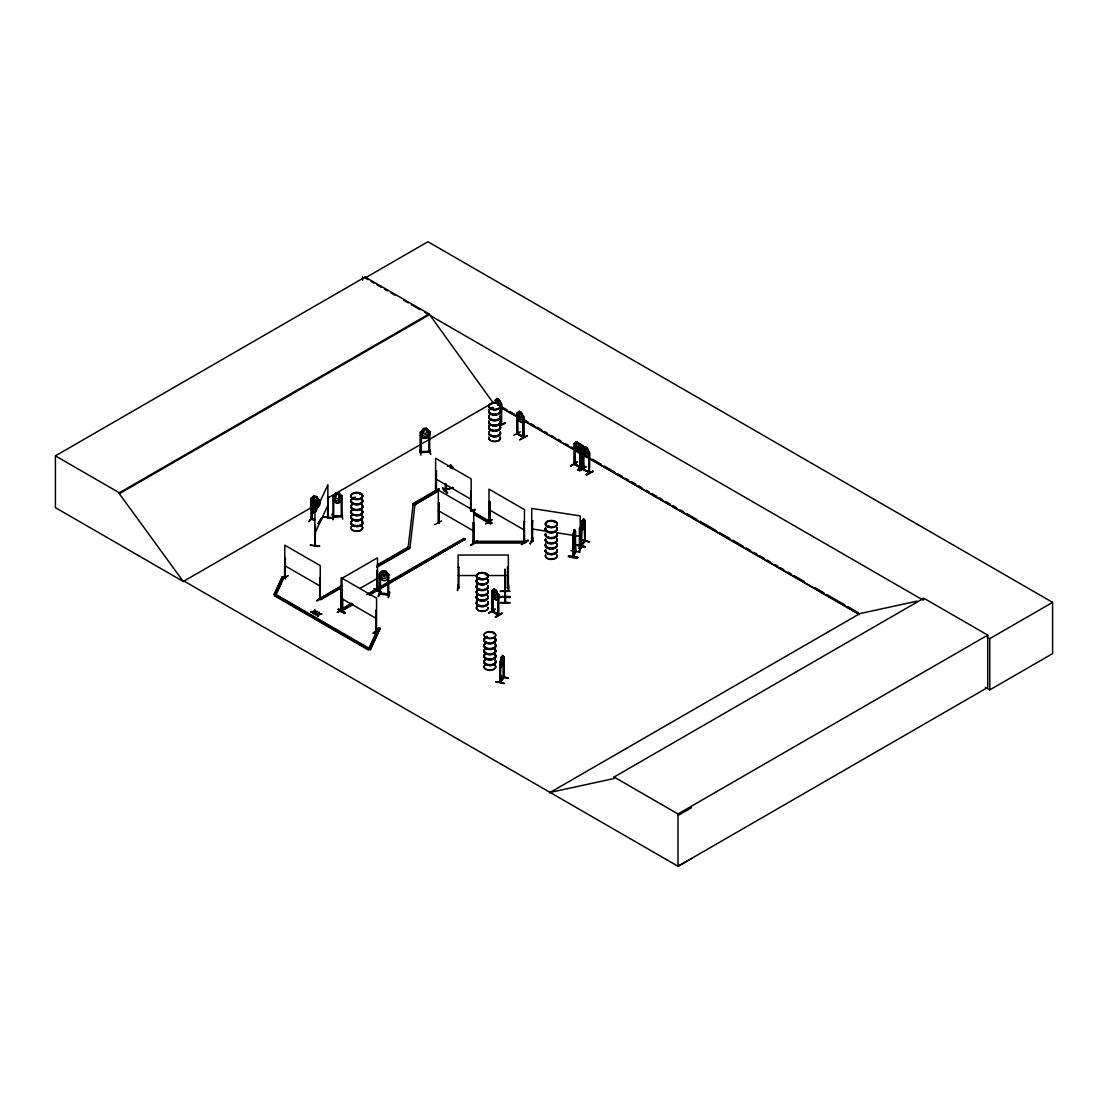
<?xml version="1.0" encoding="UTF-8"?>
<svg xmlns="http://www.w3.org/2000/svg" width="1108" height="1108" viewBox="0 0 1108 1108"><rect width="100%" height="100%" fill="white"/><g stroke="black" fill="none" stroke-linecap="round" stroke-linejoin="round"><path stroke-width="1.5" d="M504.846 571.451L504.971 569.457L504.957 571.465M504.916 576.936L504.943 582.669L504.957 581.686M505.068 585.647L504.957 587.088L505.04 576.617M504.86 572.767L504.971 570.578M504.916 577.905L505.026 575.606M504.86 571.866L504.971 569.567M504.874 576.631L504.985 571.299M504.971 579.152L504.985 581.049L504.902 579.526M504.916 577.019L505.026 575.495L505.013 577.517M504.971 569.457L505.026 598.071M504.888 577.864L504.874 578.625L504.929 575.495M504.957 583.916L504.943 584.664L504.929 583.473M574.983 531.563L575.481 552.241L575.177 531.161L575.301 536.327M503.184 657.376L503.295 677.999C506.301 674.537 498.198 680.852 500.788 682.043L500.414 661.448L500.082 682.334M581.132 524.943L581.201 546.05L585.259 541.216L585.176 520.691L583.584 519.015M584.373 520.982L584.775 541.687L584.844 520.483M494.805 400.514L495.636 400.722M491.91 611.547L492.644 611.907L492.575 591.215M517.602 413.658L516.827 413.284L519.126 411.276L521.383 412.578L523.599 417.107L523.585 437.632L516.924 433.782L516.993 413.326L517.658 434.211L516.937 433.865L517.796 433.228M522.976 416.663L523.405 437.563M574.332 463.296L574.747 464.612L574.997 443.934M583.168 468.338L583.556 469.612L583.334 449.059M312.913 506.453L314.534 504.265L312.982 501.481L315.074 503.877L317.096 502.339L315.558 504.459L317.276 507.45L315.032 504.819L312.996 506.55M311.819 498.739L310.849 498.794L311.819 498.739L311.736 519.458L311.667 498.932M315.364 544.928L314.852 545.69L314.921 512.713L327.926 484.722L327.636 518.073M315.489 544.527L314.852 545.607M328.245 497.215L328.051 518.239L328.3 516.937L327.691 517.45M573.529 556.493L573.265 535.469L574.526 529.596L575.398 531.729M572.975 556.105L575.274 550.911M310.489 545.039L319.603 546.05M319.589 546.41L310.378 545.344L310.503 544.637M568.543 555.828C586.963 557.255 572.947 559.789 568.556 555.814M577.531 557.892L568.432 556.451M409.946 547.864L408.118 547.144L409.946 547.864L414.988 504.237L413.159 504.168L408.118 547.795L409.406 548.543L408.118 547.144L377.052 565.08M501.578 656.919L501.578 662.376L502.367 660.036L501.675 656.933M582.614 520.483L582.614 525.94L583.487 523.613L583.14 519.971L582.711 520.497M495.65 681.711L504.542 683.539L495.678 681.642M575.26 551.715L572.905 556.881L572.878 536.341L573.722 531.369M575.204 531.064L574.415 529.582L572.947 536.383M573.625 541.106L575.177 534.347M576.576 545.122C581.035 542.865 594.082 551.369 576.589 545.053M576.769 544.776L585.287 547.103M504.916 591.492L505.013 596.852M504.902 576.326L505.068 602.904L505.4 595.536M505.414 596.049L504.985 597.24M505.013 602.406L505.456 601.575L505.497 602.78M353.701 497.603L352.912 497.797M354.241 497.88L353.147 497.797M354.588 498.185L352.967 498.212M360.128 493.836L360.682 494.306M359.809 494.182L360.599 494.376M491.343 407.758L490.872 408.173M497.603 404.683L498.503 404.683M479.736 578.418L478.337 578.418L478.988 577.6M478.642 577.739L479.418 578.445M479.972 578.071L478.49 577.794M485.179 574.373L485.83 574.65M485.872 637.058L486.634 636.504M486.952 636.463L485.996 637.322L487.603 637.114M486.246 636.726L487.063 637.1M486.62 637.169L487.381 637.322L486.786 636.491M493.794 633.416L493.351 632.82L493.489 633.554M548.931 525.843C547.214 524.278 549.125 528.059 547.657 525.691M547.864 525.843L548.432 525.58M555.163 522.464L554.222 522.394L554.789 521.868M499.943 661.919L502.492 655.313L503.96 657.072L504.015 677.639L500.401 682.528L500.456 681.143M583.514 528.627L584.941 523.765L583.597 528.654L582.143 530.289L580.938 528.627M453.297 488.102C435.652 489.944 449.266 496.384 445.928 483.559M452.466 487.395L452.327 488.226L453.394 488.102M338.106 609.538C341.167 607.156 352.358 619.607 338.148 609.469M338.425 609.289L345.184 613.139M380.432 573.819L379.49 573.639L379.573 594.234M379.462 576.949L382.606 580.44L385.723 580.772L388.714 577.794M380.418 573.764L379.587 573.681M382.634 580.37L379.49 576.894M385.653 571.16L382.565 570.759L379.573 573.736L382.579 570.703L381.083 576.326L383.133 578.473L385.155 578.667L387.163 576.936L385.653 571.16L388.797 574.636L385.723 571.022M379.85 591.298L378.202 596.7L380.266 590.98M380.321 590.98L378.701 596.326M388.728 574.401L388.659 595.135L387.911 595.065L387.786 574.29L388.728 574.401L387.869 574.567M380.404 593.569C401.013 597.198 379.587 590.883 380.515 594.276L380.418 573.584M387.855 595.024L388.008 594.026M389.656 591.935L388.506 597.711M389.684 592.268L388.063 597.295M497.686 399.406L496.896 403.243M519.804 412.259L519.098 416.054L520.525 418.145L521.272 415.874L519.874 412.218M494.777 589.941L494.071 593.736L495.511 595.827L496.259 593.569L494.861 589.899M582.794 451.898L584.955 456.468L582.725 451.939L581.34 445.167L580.661 468.019L580.911 452.466M585.772 447.618L585.066 453.324L582.78 455.333L580.523 454.031C578.75 451.205 576.409 445.596 580.55 444.377M503.295 677.999L503.752 677.237M335.987 496.481L336.984 493.642L338.009 493.572L339.048 496.287M315.725 496.966L318.107 503.558L318.107 505.996L316.196 507.533L314.257 507.132L312.304 504.791L312.304 502.353L314.755 496.772M314.63 504.126L313.689 508.129L315.6 509.791L316.583 507.298L315.642 504.265L314.672 504.071M442.743 488.046L447.577 493.102L442.798 487.991M313.786 613.86L314.464 611.755L317.303 611.824L314.464 612.184L313.245 613.541L315.101 610.12M318.107 615.923L318.785 614.261L321.625 613.887L318.785 614.677L318.107 616.353L317.567 615.605L318.107 616.353M313.245 613.541L314.561 609.816M318.882 614.331L318.882 612.308L318.218 614.372L315.337 614.317L318.218 613.957L318.121 614.732L315.337 614.746M580.952 545.108L580.911 545.967L584.927 540.316M580.869 545.925L581.603 525.053L580.8 525.427L582.143 520.538L583.597 518.904L584.941 520.511M580.897 528.71L582.143 520.538L581.534 546.175C575.814 561.091 582.6 540.482 581.603 545.565M317.567 616.034L318.121 614.303M318.785 614.677L319.423 612.613M495.802 401.179L496.938 398.464L499.182 399.766L501.412 404.295L501.384 424.821L501.55 404.143L499.112 399.808L496.855 398.506L495.041 400.376M494.071 589.11L492.977 594.11L494.431 596.893L495.899 597.738L497.34 596.63L497.34 594.193L496.245 590.37L494.099 588.971L496.356 590.273L498.503 594.844L498.475 615.328L498.725 594.65L497.769 594.179L498.725 594.65M580.523 444.28L582.808 445.596L583.888 451.856L582.462 452.964L580.994 452.119L579.539 449.336L580.634 444.336L578.376 446.316L578.293 449.488M583.888 449.391L585.024 446.676L587.282 447.978L589.428 452.549L589.387 473.033L589.636 452.355L588.791 452.216L588.805 472.728C591.146 470.914 585.066 471.246 582.891 469.307L583.127 448.601M573.639 540.995L574.401 539.277M315.143 524.693L315.226 545.773L315.461 524.749M328.023 497.7L327.691 518.198L328.051 517.491M531.785 520.691L532.616 520.815L531.785 520.691L531.771 541.438L532.546 541.535L532.616 520.815M532.837 538.211L529.956 543.82L532.796 538.211M530.469 543.889L532.754 538.557M532.533 541.272L531.605 541.355L532.533 541.493M532.533 540.746L532.699 541.327M532.629 540.981L531.785 540.662M573.999 531.272L572.975 536.355L573.902 536.715L574.249 530.69M580.204 528.378L579.387 528.253L579.456 548.82L580.232 548.917L580.204 515.926L531.702 508.42L531.702 541.369M568.418 556.535L577.656 557.615M571.063 550.69L580.08 552.227M579.29 547.989C581.922 547.269 577.393 548.779 580.301 548.889L580.287 528.197M579.29 548.197L579.581 548.529M579.29 548.737L580.315 548.64M579.152 551.424L581.658 546.133M488.642 613.195L495.345 609.054L488.697 612.904M579.553 470.942L586.215 466.787L579.609 470.609M441.621 520.912L434.696 524.652M485.678 523.793L491.994 519.804M274.188 594.234L275.961 595.148L274.188 594.234L282.318 576.742L284.077 577.019L275.961 595.148L274.659 595.896L284.077 577.019M274.188 594.885L282.318 576.742M314.921 533.211L327.926 505.22M368.687 648.956L378.396 628.028L380.155 628.305L370.446 649.87L368.687 648.956L370.446 649.219L380.155 628.305M368.687 649.593L378.396 628.028M419.738 449.737L420.971 455.194M332.248 514.223L333.245 519.597M332.788 519.707L332.331 513.863M285.365 578.418L284.479 578.251L284.894 577.393M320.364 597.918L319.63 598.237M341.361 587.822L320.655 599.788L319.353 599.04L341.541 585.578M341.666 610.176L340.807 609.982L341.541 610.411M340.807 610.73L340.807 609.982M341.707 610.951L342.691 610.923L341.998 611.311L341.776 590.619L342.607 590.412L341.098 590.135L340.987 611.533L352.967 604.608M436.469 471.011L435.638 470.803L436.469 471.011L436.317 491.675L435.555 491.287L435.638 458.338L471.149 478.836L471.149 511.051M436.538 490.802L435.804 490.373M344.228 608.306L337.234 612.392L341.153 610.633L341.098 577.683L376.609 598.182L376.443 631.311L376 610.286L375.778 631.006L376.138 630.036M375.681 630.909L376.609 631.131M376.609 631.103L375.931 630.009M473.601 543.072L473.836 510.594L438.325 490.096L438.269 523.087L439.128 522.464M438.366 523.115L439.003 522.907M489.819 501.813L488.988 501.592L489.819 501.813L489.888 522.353L488.919 522.062M524.79 541.757L523.821 541.673M524.721 542.38L524.112 521.619L523.821 542.214L524.112 521.619M310.849 498.794L313.799 496.149L312.304 501.536L314.257 503.877L316.196 504.279L318.107 502.741L316.75 496.675L319.7 500.373L318.716 500.151L318.785 505.511M501.273 424.779L501.218 424.752M457.923 584.775L457.521 590.606L457.923 585.066M492.437 611.865L492.132 610.591L498.558 614.566M574.844 463.85L574.096 463.435L575.066 463.726M492.34 611.381L498.725 615.148L497.921 614.248M574.844 464.598L574.997 447.341M574.207 464.28L574.401 443.588L574.401 464.086L580.98 467.881L580.454 466.745M583.168 469.086L589.705 472.894L583.556 469.086M309.229 521.577L312.47 516.577M341.818 611.062L341.707 590.481L341.416 611.145L342.4 610.73L342.386 598.5M377.482 590.813L377.288 570.121L376.623 591.021L377.357 590.592M316.708 496.758L313.744 496.052L310.752 498.739L310.725 505.303L313.758 509.043L316.68 509.791M310.891 501.938L313.716 499.362L316.708 499.985L319.63 503.905L316.68 500.04L313.675 499.417L314.714 502.284L316.666 501.439L316.625 500.124M310.725 505.303L313.675 509.168L316.708 509.735M316.112 511.577L314.173 511.176L312.221 508.835L313.661 503.351L310.669 506.037L310.669 509.292L313.716 513.032M313.799 505.733L310.794 501.938M316.583 504.112L318.605 506.605L316.583 504.112L318.024 507.603M319.533 503.918L319.7 500.373M308.827 521.549L312.456 516.148M311.029 498.572L310.974 519.32C310.489 517.242 313.647 519.832 314.561 519.472M319.686 520.317L319.686 521.065M318.204 523.433L321.389 518.045M318.259 523.502L321.819 518.502L318.619 523.585M420.375 451.662L428.727 451.468L420.417 451.856M420.375 452.41L429.696 451.718M354.186 498.226L353.092 497.88L354.131 498.392M490.886 408.589L491.938 408.783L491.633 407.758M497.561 404.462L497.921 404.822M498.309 404.337L498.461 404.586M554.54 521.923L554.651 522.173M333.688 516.342L341.97 515.539L342.206 516.522M342.178 515.802L341.361 516.605M503.254 657.404L503.655 656.989C500.733 652.363 504.957 663.373 501.37 664.343L500.581 663.498M500.719 661.518C502.132 644.357 499.196 681.891 500.387 682.473M500.027 681.572L500.733 681.295M500.082 682.403L503.669 677.265M339.048 497.714L338.009 499.043L335.987 497.908M584.456 521.009L584.775 541.687M583.584 528.599L582.171 530.192M584.484 541.078L581.645 544.97M589.539 541.951L580.827 539.942M452.133 466.413L450.61 468.185L449.834 466.08L448.948 466.385M498.337 405.334L499.085 403.063L497.617 399.448M578.445 447.701L576.977 448.117C575.952 447.258 575.828 441.663 577.711 443.075L578.445 446.275M582.822 450.222L582.074 451.053L580.634 448.962M420.403 432.134L423.505 428.602L426.663 428.381L429.807 431.469L429.807 434.71L426.677 438.186L423.519 438.408L420.389 435.319L423.561 438.325M426.635 438.103L429.682 434.641M332.788 499.846L335.932 502.949L339.09 502.755L339.09 493.005L335.918 493.143L332.788 496.592M332.899 496.675L335.973 493.282L334.436 499.016L336.5 500.816L338.549 500.691L340.572 498.628L339.09 492.949L342.22 496.052M458.144 587.032C460.637 588.085 456.15 587.683 459.058 587.226M507.575 588.016L508.42 587.046M341.472 610.37L342.691 610.176L341.541 610.619M342.58 610.965L342.607 598.639M377.482 590.065L377.593 590.716M319.7 503.794L316.708 506.481L313.758 505.788L316.75 506.425M429.793 431.4L429.585 452.009L429.572 451.233M523.53 420.292L521.3 422.37L519.153 420.971L516.896 416.497L516.896 413.242M578.514 452.618C582.656 451.399 580.357 445.79 578.556 442.965L576.298 441.663L573.999 443.671L574.789 444.017M582.725 448.685L585.024 446.676L587.24 448.048L588.251 454.349L586.811 455.443L585.356 454.612L583.888 451.829M585.052 446.787L582.877 448.712L583.722 448.948M584.996 453.241L582.78 455.333M584.982 456.413L587.282 457.729L589.345 455.734M491.98 591.021C493.476 592.018 490.733 589.871 494.029 589.013L491.883 591.049L491.814 594.22L494.029 598.763L491.952 594.193M332.802 516.148L333.813 516.813M332.802 516.896L341.97 516.286M341.319 516.328L341.195 495.885L342.123 496.093M579.526 449.336L578.085 450.43L575.163 446.815L576.298 441.663M491.093 407.841L490.844 408.7M492.132 408.7L492.035 407.882M548.294 525.801L547.726 526.452M485.996 636.795L487.271 636.906M507.478 587.794L508.42 587.794M507.575 587.295L508.42 587.24M508.42 587.988L508.323 555.025L458.116 555.025L458.213 588.016M387.246 572.85L384.116 574.803L381.014 572.227M284.562 578.334L284.798 557.629L285.241 578.639M285.116 578.639L285.393 557.975M433.602 492.243L438.948 488.836M433.436 492.506L438.99 488.822L432.383 492.7M436.206 490.899L435.555 490.539L436.566 491.509M438.56 502.423L438.699 522.921M319.7 577.78L320.087 598.805L320.295 565.676L284.798 545.178L284.811 578.085M470.54 510.705L470.775 490.816L471.371 510.913M471.371 491.163L470.54 490.955M317.013 600.633C337.594 587.836 303.772 608.237 322.58 597.711M471.994 510.954L474.681 509.472M472.036 511.3L475.013 510.026L472.368 511.591M472.077 511.384L474.639 509.403M473.268 543.266L473.462 522.574L474.058 543.336M474.058 522.921L473.227 522.713M374.116 588.75L381.194 592.351L374.49 588.528M489.833 521.536L489.154 521.176M489.362 521.217L489.819 522.311L489.154 521.923M344.173 608.597L337.608 612.17M376.692 590.98L377.288 570.121M381.152 592.309L374.213 588.639M470.706 545.455L477.354 541.203L470.775 545.427M477.34 541.175L470.748 545.067M524.721 521.965L523.89 521.757M528.004 540.219L521.369 544.499L528.031 540.275M521.425 544.471L528.322 540.773M375.709 630.355L376.692 630.397M373.299 632.779C394.102 621.062 359.574 641.546 379.919 628.942M378.811 629.926L373.354 633.18M373.618 633.333L380.238 629.469M184.094 581.104L183.374 581.534L55.4 507.644L55.4 455.873L365.141 277.042L429.087 313.952L493.032 402.647M365.141 277.042L365.141 277.997L427.951 241.738L1052.6 602.378L1052.6 653.623L989.79 689.882L985.303 687.279M55.4 455.873L119.345 492.783L429.087 313.952M691.558 858.534L677.999 866.262L184.011 581.063L183.277 581.478L119.345 493.739L429.087 314.907M183.277 581.478L310.905 507.796M327.317 498.323L493.752 402.232M499.182 399.766L500.165 406.124M501.55 404.143L501.412 407.55M501.315 424.032L500.719 423.768M521.383 412.578L522.353 418.949L520.912 420.043L519.458 419.198L517.99 416.428L519.126 411.276L521.342 412.647L523.53 417.148M500.844 424.71L505.206 423.048M500.885 425.056L505.193 422.993L499.874 426.123M499.597 425.901L504.929 422.827M516.979 416.511L519.056 421.068L521.383 422.328M522.893 416.816L523.738 416.954L523.807 437.494L517.214 433.644M523.738 416.954L522.81 416.774M520.372 431.801L513.71 435.209M522.907 437.244L523.142 420.029M527.117 435.638C513.309 443.283 521.356 438.879 527.394 435.859M414.988 504.237L413.159 504.805L413.242 503.475L435.43 490.664L436.718 492.049L414.531 504.86L436.718 491.412M414.711 503.267L435.43 491.301L436.718 492.049M579.526 446.898L578.556 442.965L576.229 441.704M573.999 446.926L576.229 451.468L578.556 452.715M580.911 447.341L579.983 447.161M580.772 447.507L578.445 443.075M319.353 599.04L334.145 590.495M337.109 588.791L341.541 586.229M378.534 564.872L405.154 549.499M319.353 598.389L320.655 599.137L341.361 587.185M376.859 566.687L409.406 547.892M376.859 567.324L409.406 548.543M585.703 447.66L586.506 448.034M580.523 454.031L582.85 455.291M570.883 466.025L577.545 461.759L570.883 465.609M574.844 464.072L580.55 467.23M359.768 588.556L377.523 578.307M580.357 466.745L574.498 464.1M580.121 467.687L581.008 467.853M577.919 470.069C598.375 457.798 563.875 478.24 584.221 465.609M577.545 469.875L584.29 466.025M340.987 611.533L339.699 610.134L351.679 603.223M366.651 594.581L463.961 538.391L465.249 539.139L369.435 595.107M474.238 513.96L490.512 523.35L491.8 523.253L490.512 524.001L474.238 514.597M583.556 469.612L583.722 454.072M339.699 610.785L344.186 608.181M347.178 606.464L350.17 604.733M368.147 594.359L463.961 539.042L465.249 539.79M352.967 603.971L340.987 610.882L339.699 610.134M369.435 594.47L465.249 539.139M588.847 472.701L589.636 472.784M586.27 474.459L593.292 471.232L586.312 474.515M586.27 474.889L593.279 471.205L586.631 475.083M274.659 595.259L368.216 649.274L369.504 649.163L368.216 649.911L274.659 595.896M491.814 590.98L492.312 611.394M492.007 610.827L492.644 611.159M497.824 614.358L492.88 611.228M498.129 594.303L498.351 615.272L491.98 611.519M495.401 616.81L502.049 612.932L495.705 617.336M495.345 617.17L502.381 613.541M549.402 792.857L859.877 613.597L917.078 601.159M550.122 792.428L614.067 778.522L614.067 777.04L923.809 598.209L987.754 635.119L987.754 687.431L677.999 866.262L677.999 813.951L987.754 635.119M923.809 599.691L923.089 600.12L424.627 312.331M986.826 636.92L989.79 638.637L1052.6 602.378M677.999 815.446L691.558 807.718M446.039 489.861L445.236 490.567M446.039 490.609L445.471 490.055L452.327 487.686M310.933 518.295L311.805 518.461M310.933 519.043L314.672 519.818M379.642 593.251L380.39 593.292M379.545 593.985L380.39 594.04M387.925 594.802L388.825 594.913M377.149 589.885L376.623 591.021M491.093 408.104L491.98 408.173M479.584 578.168L478.684 578.168M531.785 540.441L532.629 540.524M428.865 451.745L428.976 431.289M447.978 466.136L450.776 465.249M448.075 466.26L450.721 465.208L453.394 468.255L452.05 468.712L450.734 465.36M453.297 467.604L450.679 465.305M445.111 489.93L452.535 487.659M311.029 518.322L311.071 519.056M421.262 451.815L421.262 452.563L421.372 431.815L420.472 431.898L420.417 452.59L420.472 431.898M318.855 500.456L319.589 500.553L319.589 505.677M452.673 488.351L452.438 487.368M332.857 516.106L341.126 515.871M333.688 517.062L333.771 496.342L332.899 496.398L333.051 517.131L332.843 516.342M473.393 542.283L473.809 543.599M285.033 577.864L285.476 578.514M523.073 436.317L523.488 437.632M583.057 469.058L583.127 453.726M588.971 472.465L589.041 452.009M314.561 611.408L317.303 611.394M313.799 612.239L311.016 611.824L317.303 611.824M318.882 613.901L321.625 613.887M315.337 614.317L321.625 614.317M311.016 611.824L313.896 611.464M311.016 612.253L313.896 611.879M458.864 588.002L458.961 567.296L458.116 567.296L458.961 567.296M428.921 452.022L428.782 431.303L429.669 431.441L426.635 428.519L428.159 434.045L426.137 436.123L424.087 436.275L422.037 434.488L423.505 428.602L426.663 428.381M429.682 449.1L430.818 454.46M429.516 450.956L428.699 451.039L429.585 451.261M429.669 451.939L420.625 452.618M333.785 496.536L332.899 496.398M342.109 496.038L341.292 495.899M342.178 513.641L342.677 519.14M435.873 491.163L435.873 470.665M439.003 522.699L438.242 522.297M438.934 502.907L439.003 523.447L439.156 502.769M473.462 543.072L473.462 522.574M524.222 542.131L524.5 509.638L488.988 489.14L488.988 522.173M524.569 542.629L524.222 541.383M517.325 433.713L517.228 416.608M517.547 434.17L517.824 415.251M507.478 567.296L508.323 567.49L507.478 567.296L507.381 587.988L508.295 587.78M505.026 585.19L504.86 569.457L505.068 581.852M459.058 587.794L458.116 587.988M500.401 591.132L509.819 590.98M500.401 591.437L509.819 591.256M500.47 596.519L509.874 596.492L509.888 597.447L500.47 596.81M500.47 597.351L509.888 597.295M500.525 602.53L509.943 602.53M500.525 602.918L509.943 603.168M472.797 541.909L525.206 541.909M472.797 542.324L525.206 542.324M458.116 575.523L476.523 575.523M486.564 575.523L508.323 575.523M532.546 540.787L532.408 541.535M333.037 517.104L342.109 516.536L342.067 495.844M379.462 574.332L388.797 575.274M379.642 573.501L379.67 594.248L388.7 594.885M379.67 594.22L380.418 593.514L379.573 593.486M575.066 551.701L575.62 531.244M323.564 516.813L332.691 518.198M531.702 528.918L545.081 530.981M556.798 532.796L580.204 536.424M282.318 577.379L284.077 577.656M378.396 628.665L380.155 628.942M313.716 496.107L316.75 496.675M314.714 496.827L315.683 497.021M311.916 518.71L314.672 519.292M314.561 519.998L310.988 519.292M388.631 594.11L388.562 595.135M502.492 665.063L503.572 656.961M499.985 665.077L501.273 666.656L502.381 664.994L501.162 666.739L500.082 665.105M508.212 678.11L499.5 675.991L508.392 678.248M499.542 676.309L508.184 678.11M429.295 449.086L430.375 454.114M580.827 539.513L589.553 541.992M580.855 539.804L589.331 541.84M508.475 590.176L508.447 584.747L508.586 590.55M341.236 610.633L342.15 611.256L342.012 578.307L377.523 557.809L377.523 590.841M491.883 408.104L491.093 408.298M491.966 519.846L485.733 523.502M365.141 277.997L368.119 279.715M371.097 281.432L374.075 283.149M377.039 284.867L381.498 287.443M384.476 289.16L387.454 290.878M390.431 292.595L394.891 295.171M403.811 300.323L408.27 302.899M411.248 304.617L420.167 309.755M588.708 452.175L589.414 452.493M502.727 407.398L507.201 409.988M510.192 411.719L514.68 414.309M525.137 420.348L528.128 422.065M531.12 423.796L534.098 425.527M537.089 427.245L541.577 429.835M544.568 431.566L547.546 433.283M552.033 435.873L555.025 437.605M558.016 439.322L560.994 441.053M565.482 443.643L568.473 445.361M571.465 447.092L580.426 452.272M592.378 459.169L601.353 464.349M604.331 466.066L614.801 472.105M617.779 473.836L622.267 476.426M625.258 478.144L628.25 479.875M631.241 481.606L635.715 484.182M638.707 485.913L641.698 487.645M646.172 490.221L649.163 491.952M652.155 493.683L656.642 496.273M659.634 497.991L662.612 499.722M665.603 501.439L670.091 504.029M673.082 505.76L676.06 507.478M680.547 510.068L683.539 511.799M686.531 513.516L696.987 519.555M699.979 521.286L716.419 530.774M719.397 532.505L729.867 538.543M732.845 540.261L743.316 546.313M746.293 548.031L750.781 550.621M753.772 552.352L756.764 554.069M759.756 555.801L764.229 558.39M767.221 560.108L770.212 561.839M774.686 564.429L777.678 566.146M780.669 567.878L783.661 569.595M788.148 572.185L791.126 573.916M794.117 575.634L804.574 581.686M815.045 587.725L824.006 592.891M826.997 594.622L844.933 604.968M847.911 606.699L858.381 612.738M501.993 407.827L518.433 417.314M522.907 419.904L859.143 614.026M501.051 407.702L516.037 416.359M523.544 420.694L573.016 449.252M589.498 458.767L859.365 614.58M577.545 462.188L570.551 465.776M580.689 467.978L574.11 464.252M582.891 469.224L589.414 472.991M523.073 436.538C507.755 428.658 530.206 439.516 522.948 436.552M435.638 478.836L471.149 499.334M488.988 509.638L524.5 530.136M474.058 512.353L491.8 522.602M474.058 513.004L491.8 523.253M438.325 510.594L473.836 531.092M413.242 503.475L414.531 504.223M284.798 565.676L320.295 586.174M341.098 598.182L376.609 618.679M614.067 777.04L677.999 813.951M319.423 613.043L318.882 612.308M275.961 594.511L369.504 648.526M277.443 596.007L339.81 632.017M342.788 633.734L353.175 639.731M356.139 641.449L369.504 649.163M580.149 447.05L580.08 467.714L580.315 452.119M497.866 594.248L497.894 615.009L497.824 614.137M489.902 522.311L489.224 501.467M581.506 527.034L582.379 527.907L584.151 523.821L583.487 518.987M310.711 509.237L313.661 513.101M573.265 537.906L573.764 538.696L574.789 534.458L574.401 529.693M573.736 541.009L572.878 539.527L573.722 541.12M584.996 451.455L586.423 453.546L587.171 452.715L586.423 448.075M505.442 597.572L505.4 602.835L505.276 570.98M426.622 438.048L423.561 438.269M342.109 499.223C336.901 507.284 333.591 501.536 335.918 493.143M500.456 596.464L500.47 597.475M989.79 638.637L989.79 689.882M575.301 539.748L575.689 551.826L573.293 556.895L573.501 535.926M574.027 530.469L574.027 540.219M503.614 656.878L503.628 678.013M500.719 423.685L500.719 424.516M492.811 596.353L492.88 611.768M492.201 590.883L492.201 611.381M489.598 501.938L489.667 522.477M470.775 490.816L470.775 510.566M445.194 483.808L445.277 490.83M436.247 471.135L436.317 491.675M376 610.286L376.111 630.812M362.635 276.848L362.635 280.241M327.636 517.325L327.691 518.198M119.345 492.783L119.345 493.739M500.345 416.179A5.955 3.435 0 0 1 493.822 420.472A5.955 3.435 0 0 1 489.445 415.348M500.234 420.943A5.831 3.366 0 0 1 494.597 425.181A5.831 3.366 0 0 1 488.96 420.943M500.345 410.514A5.955 3.435 0 0 1 493.822 414.821A5.955 3.435 0 0 1 489.445 409.697M490.387 408.977A5.955 3.435 0 0 1 493.06 408.09M500.276 410.86A5.872 3.393 0 0 1 494.597 415.126A5.872 3.393 0 0 1 488.933 410.86M490.442 409.337A5.872 3.393 0 0 1 493.074 408.464M500.345 415.888A5.955 3.435 0 0 1 493.822 420.181A5.955 3.435 0 0 1 489.445 415.057M500.345 410.223A5.955 3.435 0 0 1 493.822 414.531A5.955 3.435 0 0 1 489.445 409.406M490.387 408.686A5.955 3.435 0 0 1 493.06 407.799M500.276 409.918A5.872 3.393 0 0 1 494.597 414.184A5.872 3.393 0 0 1 488.933 409.918M490.442 408.395A5.872 3.393 0 0 1 493.074 407.509M500.262 416.525A5.859 3.379 0 0 1 494.597 420.777A5.859 3.379 0 0 1 488.933 416.525M500.262 415.569A5.859 3.379 0 0 1 494.597 419.835A5.859 3.379 0 0 1 488.933 415.569M500.276 421.289A5.872 3.393 0 0 1 494.597 425.555A5.872 3.393 0 0 1 488.933 421.289M500.345 432.3A5.955 3.435 0 0 1 493.822 436.594A5.955 3.435 0 0 1 489.445 431.469M500.234 421.774A5.831 3.366 0 0 1 494.597 426.026A5.831 3.366 0 0 1 488.96 421.774M500.234 437.064A5.831 3.366 0 0 1 494.597 441.303A5.831 3.366 0 0 1 488.96 437.064M500.276 421.469A5.886 3.393 0 0 1 494.597 425.749A5.886 3.393 0 0 1 488.919 421.469M500.345 426.635A5.955 3.435 0 0 1 493.822 430.943A5.955 3.435 0 0 1 489.445 425.818M500.345 432.009A5.955 3.435 0 0 1 493.822 436.303A5.955 3.435 0 0 1 489.445 431.178M500.345 426.345A5.955 3.435 0 0 1 493.822 430.652A5.955 3.435 0 0 1 489.445 425.527M500.276 426.982A5.872 3.393 0 0 1 494.597 431.247A5.872 3.393 0 0 1 488.933 426.982M500.276 426.04A5.872 3.393 0 0 1 494.597 430.306A5.872 3.393 0 0 1 488.933 426.04M500.262 432.632A5.859 3.379 0 0 1 494.597 436.898A5.859 3.379 0 0 1 488.933 432.632M500.276 431.691A5.872 3.393 0 0 1 494.597 435.956A5.872 3.393 0 0 1 488.933 431.691M500.262 437.383A5.859 3.379 0 0 1 494.597 441.649A5.859 3.379 0 0 1 488.933 437.383M556.936 538.834A5.886 3.393 0 0 1 551.258 543.114A5.886 3.393 0 0 1 545.579 538.834M556.936 528.641A5.872 3.393 0 0 1 551.258 532.906A5.872 3.393 0 0 1 545.579 528.641M556.936 527.699A5.872 3.393 0 0 1 551.258 531.965A5.872 3.393 0 0 1 545.579 527.699M556.936 534.305A5.872 3.393 0 0 1 551.258 538.571A5.872 3.393 0 0 1 545.579 534.305M557.005 533.959A5.955 3.435 0 0 1 551.258 538.28A5.955 3.435 0 0 1 545.51 533.959M557.005 533.668A5.955 3.435 0 0 1 551.258 537.989A5.955 3.435 0 0 1 545.51 533.668M556.936 533.35A5.872 3.393 0 0 1 551.258 537.615A5.872 3.393 0 0 1 545.579 533.35M557.005 528.308A5.955 3.435 0 0 1 551.258 532.629A5.955 3.435 0 0 1 545.51 528.308M557.005 528.017A5.955 3.435 0 0 1 551.258 532.339A5.955 3.435 0 0 1 545.51 528.017M556.936 539.042A5.872 3.393 0 0 1 551.258 543.322A5.872 3.393 0 0 1 545.579 539.042M556.909 539.568A5.845 3.379 0 0 1 551.258 543.82A5.845 3.379 0 0 1 545.607 539.568M556.922 554.845A5.859 3.379 0 0 1 551.258 559.097A5.859 3.379 0 0 1 545.593 554.845M556.936 539.25A5.886 3.393 0 0 1 551.258 543.529A5.886 3.393 0 0 1 545.579 539.25M556.936 544.762A5.872 3.393 0 0 1 551.258 549.028A5.872 3.393 0 0 1 545.579 544.762M556.936 543.82A5.872 3.393 0 0 1 551.258 548.086A5.872 3.393 0 0 1 545.579 543.82M556.936 550.413A5.872 3.393 0 0 1 551.258 554.692A5.872 3.393 0 0 1 545.579 550.413M557.005 550.08A5.955 3.435 0 0 1 551.258 554.402A5.955 3.435 0 0 1 545.51 550.08M557.005 549.79A5.955 3.435 0 0 1 551.258 554.111A5.955 3.435 0 0 1 545.51 549.79M556.936 549.471A5.872 3.393 0 0 1 551.258 553.737A5.872 3.393 0 0 1 545.579 549.471M557.005 544.43A5.955 3.435 0 0 1 551.258 548.751A5.955 3.435 0 0 1 545.51 544.43M557.005 544.125A5.955 3.435 0 0 1 551.258 548.46A5.955 3.435 0 0 1 545.51 544.125M556.936 555.163A5.872 3.393 0 0 1 551.258 559.443A5.872 3.393 0 0 1 545.579 555.163M487.991 586.007A5.955 3.435 0 0 1 481.468 590.315A5.955 3.435 0 0 1 477.091 585.176M487.922 586.354A5.872 3.393 0 0 1 481.481 590.592A5.872 3.393 0 0 1 477.16 585.536M487.88 590.772A5.831 3.366 0 0 1 481.481 594.982A5.831 3.366 0 0 1 477.188 589.955M487.922 591.104A5.872 3.393 0 0 1 481.481 595.342A5.872 3.393 0 0 1 477.16 590.287M487.991 580.357A5.955 3.435 0 0 1 481.468 584.65A5.955 3.435 0 0 1 477.091 579.526M487.908 585.398A5.859 3.379 0 0 1 481.481 589.636A5.859 3.379 0 0 1 477.16 584.595M487.908 580.703A5.859 3.379 0 0 1 481.481 584.927A5.859 3.379 0 0 1 477.16 579.886M487.991 585.716A5.955 3.435 0 0 1 481.468 590.01A5.955 3.435 0 0 1 477.091 584.885M487.991 580.066A5.955 3.435 0 0 1 481.468 584.359A5.955 3.435 0 0 1 477.091 579.235M487.908 579.747A5.859 3.379 0 0 1 481.481 583.985A5.859 3.379 0 0 1 477.16 578.93M487.991 602.129A5.955 3.435 0 0 1 481.468 606.436A5.955 3.435 0 0 1 477.091 601.298M487.922 602.475A5.872 3.393 0 0 1 481.481 606.713A5.872 3.393 0 0 1 477.16 601.658M488.088 607.752A5.845 3.379 0 0 1 480.734 611.02A5.845 3.379 0 0 1 477.174 606.062M488.088 592.489A5.845 3.379 0 0 1 480.734 595.758A5.845 3.379 0 0 1 477.174 590.813M487.922 607.226A5.872 3.393 0 0 1 481.481 611.464A5.872 3.393 0 0 1 477.16 606.408M487.922 591.326A5.886 3.393 0 0 1 481.468 595.578A5.886 3.393 0 0 1 477.146 590.509M487.991 596.478A5.955 3.435 0 0 1 481.468 600.771A5.955 3.435 0 0 1 477.091 595.647M487.908 601.519A5.859 3.379 0 0 1 481.481 605.757A5.859 3.379 0 0 1 477.16 600.716M487.908 596.824A5.859 3.379 0 0 1 481.481 601.048A5.859 3.379 0 0 1 477.16 596.007M487.991 601.838A5.955 3.435 0 0 1 481.468 606.131A5.955 3.435 0 0 1 477.091 601.007M487.991 596.187A5.955 3.435 0 0 1 481.468 600.481A5.955 3.435 0 0 1 477.091 595.356M487.908 595.869A5.859 3.379 0 0 1 481.481 600.107A5.859 3.379 0 0 1 477.16 595.051M495.054 644.08A5.955 3.435 0 0 1 489.888 649.246A5.955 3.435 0 0 1 484.736 644.08M494.985 644.441A5.872 3.393 0 0 1 489.888 649.523A5.872 3.393 0 0 1 484.805 644.441M494.944 648.859A5.831 3.366 0 0 1 489.888 653.914A5.831 3.366 0 0 1 484.847 648.859M494.971 649.191A5.859 3.379 0 0 1 489.888 654.26A5.859 3.379 0 0 1 484.819 649.191M495.054 638.43A5.955 3.435 0 0 1 489.888 643.582A5.955 3.435 0 0 1 484.736 638.43M494.971 643.499A5.859 3.379 0 0 1 489.888 648.568A5.859 3.379 0 0 1 484.819 643.499M494.971 638.79A5.859 3.379 0 0 1 489.888 643.859A5.859 3.379 0 0 1 484.819 638.79M495.054 643.79A5.955 3.435 0 0 1 489.888 648.956A5.955 3.435 0 0 1 484.736 643.79M495.054 638.139A5.955 3.435 0 0 1 489.888 643.291A5.955 3.435 0 0 1 484.736 638.139M494.985 637.834A5.872 3.393 0 0 1 489.888 642.917A5.872 3.393 0 0 1 484.805 637.834M495.054 660.202A5.955 3.435 0 0 1 489.888 665.368A5.955 3.435 0 0 1 484.736 660.202M494.985 660.562A5.872 3.393 0 0 1 489.888 665.645A5.872 3.393 0 0 1 484.805 660.562M494.944 664.98A5.831 3.366 0 0 1 489.888 670.035A5.831 3.366 0 0 1 484.847 664.98M494.957 649.717A5.845 3.379 0 0 1 489.888 654.773A5.845 3.379 0 0 1 484.833 649.717M494.985 665.299A5.886 3.393 0 0 1 489.888 670.395A5.886 3.393 0 0 1 484.805 665.299M494.985 649.399A5.886 3.393 0 0 1 489.888 654.496A5.886 3.393 0 0 1 484.805 649.399M495.054 654.551A5.955 3.435 0 0 1 489.888 659.703A5.955 3.435 0 0 1 484.736 654.551M494.971 659.62A5.859 3.379 0 0 1 489.888 664.689A5.859 3.379 0 0 1 484.819 659.62M494.971 654.911A5.859 3.379 0 0 1 489.888 659.98A5.859 3.379 0 0 1 484.819 654.911M495.054 659.911A5.955 3.435 0 0 1 489.888 665.077A5.955 3.435 0 0 1 484.736 659.911M495.054 654.26A5.955 3.435 0 0 1 489.888 659.412A5.955 3.435 0 0 1 484.736 654.26M494.971 653.955A5.859 3.379 0 0 1 489.888 659.038A5.859 3.379 0 0 1 484.819 653.955M361.97 505.068A5.955 3.435 0 0 1 356.818 510.234A5.955 3.435 0 0 1 351.665 505.068M361.901 505.428A5.872 3.393 0 0 1 356.818 510.511A5.872 3.393 0 0 1 351.735 505.428M361.914 509.971A5.886 3.393 0 0 1 356.818 515.068A5.886 3.393 0 0 1 351.721 509.971M361.901 510.165A5.872 3.393 0 0 1 356.818 515.248A5.872 3.393 0 0 1 351.735 510.165M361.97 499.417A5.955 3.435 0 0 1 356.818 504.569A5.955 3.435 0 0 1 351.665 499.417M352.607 498.711A5.955 3.435 0 0 1 355.28 497.811M361.887 504.486A5.859 3.379 0 0 1 356.818 509.555A5.859 3.379 0 0 1 351.735 504.486M361.887 499.777A5.859 3.379 0 0 1 356.818 504.846A5.859 3.379 0 0 1 351.735 499.777M352.676 499.071A5.859 3.379 0 0 1 355.294 498.198M361.97 504.777A5.955 3.435 0 0 1 356.818 509.943A5.955 3.435 0 0 1 351.665 504.777M361.97 499.126A5.955 3.435 0 0 1 356.818 504.279A5.955 3.435 0 0 1 351.665 499.126M352.607 498.42A5.955 3.435 0 0 1 355.28 497.52M361.901 498.822A5.872 3.393 0 0 1 356.818 503.905A5.872 3.393 0 0 1 351.735 498.822M352.663 498.115A5.872 3.393 0 0 1 355.294 497.243M361.97 521.189A5.955 3.435 0 0 1 356.818 526.355A5.955 3.435 0 0 1 351.665 521.189M361.887 521.549A5.859 3.379 0 0 1 356.818 526.632A5.859 3.379 0 0 1 351.735 521.549M361.914 526.092A5.886 3.393 0 0 1 356.818 531.175A5.886 3.393 0 0 1 351.721 526.092M361.887 510.677A5.845 3.379 0 0 1 356.818 515.746A5.845 3.379 0 0 1 351.748 510.677M361.901 526.286A5.872 3.393 0 0 1 356.818 531.369A5.872 3.393 0 0 1 351.735 526.286M361.914 510.386A5.886 3.393 0 0 1 356.818 515.483A5.886 3.393 0 0 1 351.721 510.386M361.97 515.539A5.955 3.435 0 0 1 356.818 520.691A5.955 3.435 0 0 1 351.665 515.539M361.887 520.608A5.859 3.379 0 0 1 356.818 525.677A5.859 3.379 0 0 1 351.735 520.608M361.887 515.899A5.859 3.379 0 0 1 356.818 520.968A5.859 3.379 0 0 1 351.735 515.899M361.97 520.899A5.955 3.435 0 0 1 356.818 526.065A5.955 3.435 0 0 1 351.665 520.899M361.97 515.248A5.955 3.435 0 0 1 356.818 520.4A5.955 3.435 0 0 1 351.665 515.248M361.887 514.943A5.859 3.379 0 0 1 356.818 520.026A5.859 3.379 0 0 1 351.735 514.943M579.969 446.178L581.146 449.308L579.927 451.136L581.52 449.986L583.127 452.978L581.908 449.737L583.099 448.061L581.548 449.045L579.969 446.178M383.631 571.312L382.62 575.481L384.628 576.936L385.667 574.346L384.642 571.409L383.617 571.368M424.572 429.087L423.575 433.366L425.597 434.474L426.635 431.718L425.597 429.018L424.572 429.087M314.714 500.082L313.772 504.085L315.683 505.747L316.666 503.254L315.683 500.276L314.714 500.082M442.743 488.323L447.507 493.046L442.729 488.365M323.674 516.633L332.788 518.004L323.674 516.633M281.252 579.955L287.914 575.8L281.252 579.955M473.158 542.421L474.141 542.685L473.158 542.421M498.503 597.974L496.245 599.954L494.14 598.652L496.356 600.024L498.434 598.029M582.85 445.541L585.066 450.07L582.85 445.541M509.874 596.866L500.47 597.157L509.888 597.018M525.206 541.272L472.797 541.272L472.797 542.962L525.206 542.962L525.206 541.272M316.666 503.974L313.633 503.406L316.625 504.043M491.661 409.004A5.872 3.393 0 0 0 500.47 406.068A5.872 3.393 0 0 0 491.661 403.132A5.872 3.393 0 0 0 491.661 409.004M491.675 409.448A5.831 3.366 0 0 0 500.442 406.525A5.831 3.366 0 0 0 491.675 403.617A5.831 3.366 0 0 0 491.675 409.448M490.442 408.63A5.886 3.393 0 0 0 500.276 407.107A5.886 3.393 0 0 0 493.074 402.952A5.886 3.393 0 0 0 490.442 408.63M548.322 526.785A5.872 3.393 0 0 0 557.13 523.849A5.872 3.393 0 0 0 548.322 520.912A5.872 3.393 0 0 0 548.322 526.785M548.335 527.242A5.845 3.379 0 0 0 557.102 524.319A5.845 3.379 0 0 0 548.335 521.397A5.845 3.379 0 0 0 548.335 527.242M547.103 526.411A5.886 3.393 0 0 0 556.936 524.887A5.886 3.393 0 0 0 549.734 520.732A5.886 3.393 0 0 0 547.103 526.411M479.307 578.805A5.872 3.393 0 0 0 488.116 575.869A5.872 3.393 0 0 0 479.307 572.933A5.872 3.393 0 0 0 479.307 578.805M479.321 579.304A5.845 3.379 0 0 0 488.088 576.368A5.845 3.379 0 0 0 479.321 573.445A5.845 3.379 0 0 0 479.321 579.304M479.307 578.999A5.886 3.393 0 0 0 488.129 576.063A5.886 3.393 0 0 0 479.307 573.127A5.886 3.393 0 0 0 479.307 578.999M486.952 637.917A5.886 3.393 0 0 0 495.775 634.981A5.886 3.393 0 0 0 486.952 632.031A5.886 3.393 0 0 0 486.952 637.917M486.966 638.18A5.845 3.379 0 0 0 495.747 635.258A5.845 3.379 0 0 0 486.966 632.336A5.845 3.379 0 0 0 486.966 638.18M353.881 498.711A5.872 3.393 0 0 0 362.69 495.775A5.872 3.393 0 0 0 353.881 492.838A5.872 3.393 0 0 0 353.881 498.711M353.895 499.196A5.845 3.379 0 0 0 362.662 496.273A5.845 3.379 0 0 0 353.895 493.337A5.845 3.379 0 0 0 353.895 499.196M353.868 498.919A5.886 3.393 0 0 0 362.704 495.982A5.886 3.393 0 0 0 353.868 493.032A5.886 3.393 0 0 0 353.868 498.919"/></g></svg>
